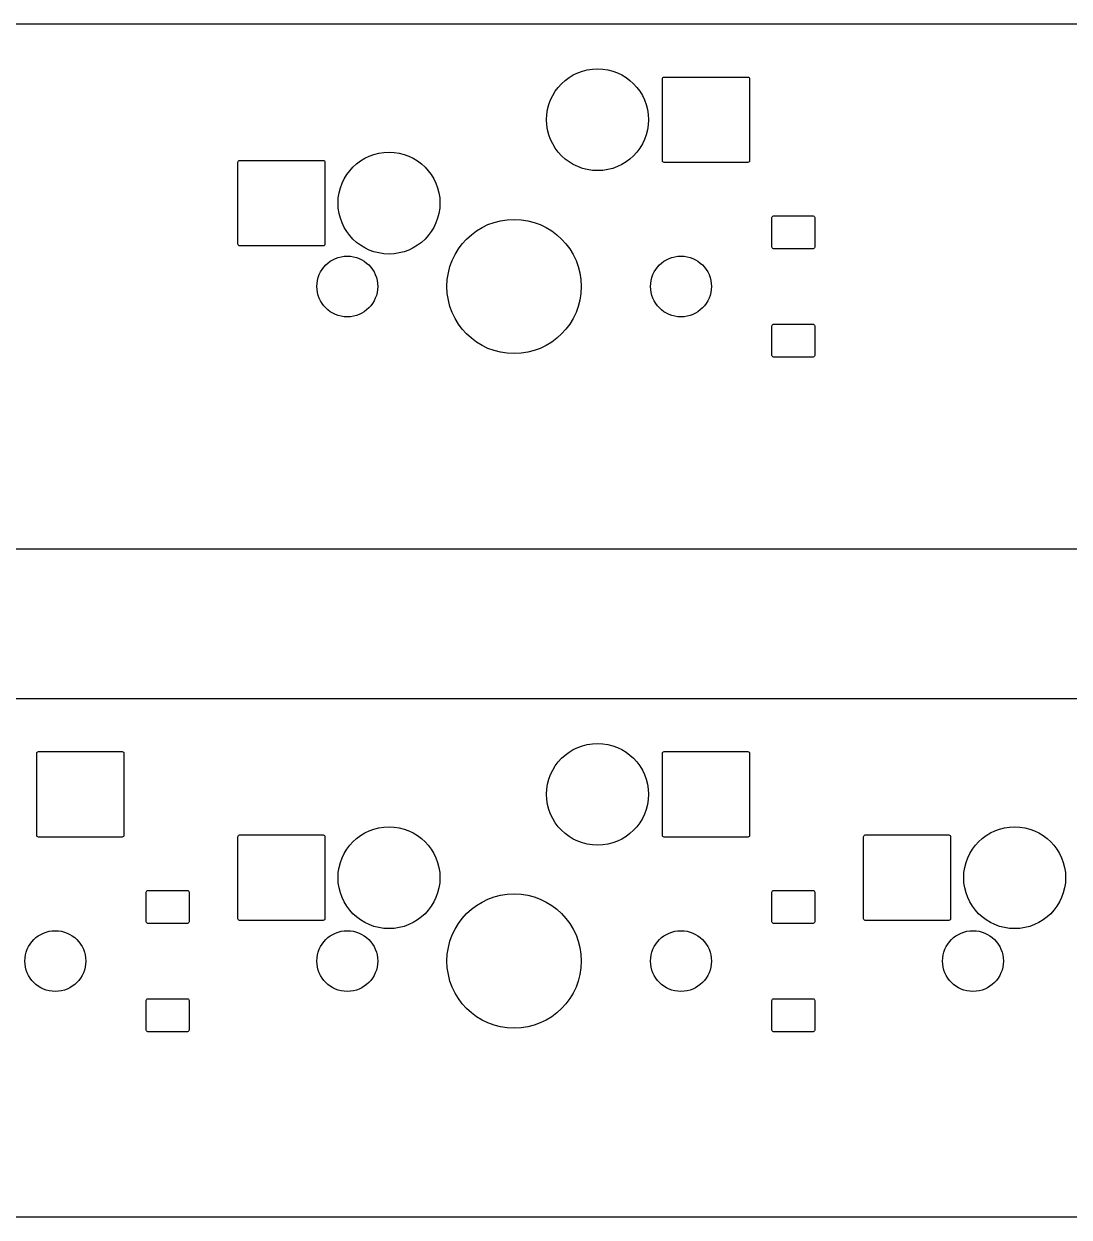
# Model space of a CAD drawing. Extents: x -27 to 356, y -111 to 35.
# Drawn here: x 294.87 to 326.7, y -108.98 to -72.64 of the extents above; entities that cross this region are included whole.
import ezdxf

# ---------------------------------------------------------------- set-up
doc = ezdxf.new("R2010")
doc.units = 0
doc.layers.add('BLACK', color=7, linetype='CONTINUOUS')

msp = doc.modelspace()

# ---------------------------------------------------------------- linework, layer by layer
at = {"layer": 'BLACK', "linetype": 'CONTINUOUS'}
for p, q in [((269.395, -72.6353), (349.875, -72.6353)), ((269.395, -72.6353), (349.875, -72.6353)), ((314.316, -74.3053), (314.32, -74.2858)), ((314.316, -76.8053), (314.316, -74.3053)), ((314.32, -74.2858), (314.331, -74.2692)), ((314.331, -74.2692), (314.347, -74.2582)), ((314.347, -74.2582), (314.367, -74.2543)), ((314.367, -74.2543), (316.917, -74.2543)), ((316.917, -74.2543), (316.937, -74.2582)), ((316.937, -74.2582), (316.953, -74.2692)), ((316.953, -74.2692), (316.964, -74.2858)), ((316.964, -74.2858), (316.968, -74.3053)), ((316.968, -74.3053), (316.968, -76.8053)), ((301.389, -76.8453), (301.393, -76.8258)), ((301.389, -79.3453), (301.389, -76.8453)), ((301.393, -76.8258), (301.404, -76.8092)), ((301.404, -76.8092), (301.42, -76.7982)), ((301.42, -76.7982), (301.44, -76.7943)), ((301.44, -76.7943), (303.99, -76.7943)), ((303.99, -76.7943), (304.01, -76.7982)), ((304.01, -76.7982), (304.026, -76.8092)), ((304.026, -76.8092), (304.037, -76.8258)), ((304.037, -76.8258), (304.041, -76.8453)), ((304.041, -76.8453), (304.041, -79.3453)), ((314.32, -76.8248), (314.316, -76.8053)), ((314.331, -76.8414), (314.32, -76.8248)), ((314.347, -76.8524), (314.331, -76.8414)), ((314.367, -76.8563), (314.347, -76.8524)), ((316.917, -76.8563), (314.367, -76.8563)), ((316.937, -76.8524), (316.917, -76.8563)), ((316.953, -76.8414), (316.937, -76.8524)), ((316.964, -76.8248), (316.953, -76.8414)), ((316.968, -76.8053), (316.964, -76.8248)), ((317.653, -78.5158), (317.664, -78.4992)), ((317.664, -78.4992), (317.68, -78.4882)), ((317.68, -78.4882), (317.7, -78.4843)), ((317.7, -78.4843), (318.9, -78.4843)), ((318.9, -78.4843), (318.92, -78.4882)), ((318.92, -78.4882), (318.936, -78.4992)), ((318.936, -78.4992), (318.947, -78.5158)), ((317.649, -78.5353), (317.653, -78.5158)), ((317.649, -79.4353), (317.649, -78.5353)), ((318.947, -78.5158), (318.951, -78.5353)), ((318.951, -78.5353), (318.951, -79.4353)), ((301.393, -79.3648), (301.389, -79.3453)), ((301.404, -79.3814), (301.393, -79.3648)), ((301.42, -79.3924), (301.404, -79.3814)), ((301.44, -79.3963), (301.42, -79.3924)), ((303.99, -79.3963), (301.44, -79.3963)), ((304.01, -79.3924), (303.99, -79.3963)), ((304.026, -79.3814), (304.01, -79.3924)), ((304.037, -79.3648), (304.026, -79.3814)), ((304.041, -79.3453), (304.037, -79.3648)), ((317.653, -79.4548), (317.649, -79.4353)), ((317.664, -79.4714), (317.653, -79.4548)), ((317.68, -79.4824), (317.664, -79.4714)), ((317.7, -79.4863), (317.68, -79.4824)), ((318.9, -79.4863), (317.7, -79.4863)), ((318.92, -79.4824), (318.9, -79.4863)), ((318.936, -79.4714), (318.92, -79.4824)), ((318.947, -79.4548), (318.936, -79.4714)), ((318.951, -79.4353), (318.947, -79.4548)), ((317.68, -81.7882), (317.7, -81.7843)), ((317.7, -81.7843), (318.9, -81.7843)), ((318.9, -81.7843), (318.92, -81.7882)), ((317.649, -81.8353), (317.653, -81.8158)), ((317.649, -82.7353), (317.649, -81.8353)), ((317.653, -81.8158), (317.664, -81.7992)), ((317.664, -81.7992), (317.68, -81.7882)), ((318.92, -81.7882), (318.936, -81.7992)), ((318.936, -81.7992), (318.947, -81.8158)), ((318.947, -81.8158), (318.951, -81.8353)), ((318.951, -81.8353), (318.951, -82.7353)), ((317.653, -82.7548), (317.649, -82.7353)), ((317.664, -82.7714), (317.653, -82.7548)), ((317.68, -82.7824), (317.664, -82.7714)), ((317.7, -82.7863), (317.68, -82.7824)), ((318.9, -82.7863), (317.7, -82.7863)), ((318.92, -82.7824), (318.9, -82.7863)), ((318.936, -82.7714), (318.92, -82.7824)), ((318.947, -82.7548), (318.936, -82.7714)), ((318.951, -82.7353), (318.947, -82.7548)), ((349.875, -88.6353), (268.178, -88.6353)), ((349.875, -88.6353), (268.178, -88.6353)), ((264.544, -93.1853), (349.875, -93.1853)), ((264.544, -93.1853), (349.875, -93.1853)), ((295.266, -94.8553), (295.27, -94.8358)), ((295.266, -97.3553), (295.266, -94.8553)), ((295.27, -94.8358), (295.281, -94.8192)), ((295.281, -94.8192), (295.297, -94.8082)), ((295.297, -94.8082), (295.317, -94.8043)), ((295.317, -94.8043), (297.867, -94.8043)), ((297.867, -94.8043), (297.887, -94.8082)), ((297.887, -94.8082), (297.903, -94.8192)), ((297.903, -94.8192), (297.914, -94.8358)), ((297.914, -94.8358), (297.918, -94.8553)), ((297.918, -94.8553), (297.918, -97.3553)), ((314.316, -94.8553), (314.32, -94.8358)), ((314.316, -97.3553), (314.316, -94.8553)), ((314.32, -94.8358), (314.331, -94.8192)), ((314.331, -94.8192), (314.347, -94.8082)), ((314.347, -94.8082), (314.367, -94.8043)), ((314.367, -94.8043), (316.917, -94.8043)), ((316.917, -94.8043), (316.937, -94.8082)), ((316.937, -94.8082), (316.953, -94.8192)), ((316.953, -94.8192), (316.964, -94.8358)), ((316.964, -94.8358), (316.968, -94.8553)), ((316.968, -94.8553), (316.968, -97.3553)), ((295.27, -97.3748), (295.266, -97.3553)), ((295.281, -97.3914), (295.27, -97.3748)), ((295.297, -97.4024), (295.281, -97.3914)), ((295.317, -97.4063), (295.297, -97.4024)), ((297.867, -97.4063), (295.317, -97.4063)), ((297.887, -97.4024), (297.867, -97.4063)), ((297.903, -97.3914), (297.887, -97.4024)), ((297.914, -97.3748), (297.903, -97.3914)), ((297.918, -97.3553), (297.914, -97.3748)), ((301.389, -97.3953), (301.393, -97.3758)), ((301.389, -99.8953), (301.389, -97.3953)), ((301.393, -97.3758), (301.404, -97.3592)), ((301.404, -97.3592), (301.42, -97.3482)), ((301.42, -97.3482), (301.44, -97.3443)), ((301.44, -97.3443), (303.99, -97.3443)), ((303.99, -97.3443), (304.01, -97.3482)), ((304.01, -97.3482), (304.026, -97.3592)), ((304.026, -97.3592), (304.037, -97.3758)), ((304.037, -97.3758), (304.041, -97.3953)), ((304.041, -97.3953), (304.041, -99.8953)), ((314.32, -97.3748), (314.316, -97.3553)), ((314.331, -97.3914), (314.32, -97.3748)), ((314.347, -97.4024), (314.331, -97.3914)), ((314.367, -97.4063), (314.347, -97.4024)), ((316.917, -97.4063), (314.367, -97.4063)), ((316.937, -97.4024), (316.917, -97.4063)), ((316.953, -97.3914), (316.937, -97.4024)), ((316.964, -97.3748), (316.953, -97.3914)), ((316.968, -97.3553), (316.964, -97.3748)), ((320.439, -97.3953), (320.443, -97.3758)), ((320.439, -99.8953), (320.439, -97.3953)), ((320.443, -97.3758), (320.454, -97.3592)), ((320.454, -97.3592), (320.47, -97.3482)), ((320.47, -97.3482), (320.49, -97.3443)), ((320.49, -97.3443), (323.04, -97.3443)), ((323.04, -97.3443), (323.06, -97.3482)), ((323.06, -97.3482), (323.076, -97.3592)), ((323.076, -97.3592), (323.087, -97.3758)), ((323.087, -97.3758), (323.091, -97.3953)), ((323.091, -97.3953), (323.091, -99.8953)), ((298.599, -99.0853), (298.603, -99.0658)), ((298.599, -99.9853), (298.599, -99.0853)), ((298.603, -99.0658), (298.614, -99.0492)), ((298.614, -99.0492), (298.63, -99.0382)), ((298.63, -99.0382), (298.65, -99.0343)), ((298.65, -99.0343), (299.85, -99.0343)), ((299.85, -99.0343), (299.87, -99.0382)), ((299.87, -99.0382), (299.886, -99.0492)), ((299.886, -99.0492), (299.897, -99.0658)), ((299.897, -99.0658), (299.901, -99.0853)), ((299.901, -99.0853), (299.901, -99.9853)), ((317.649, -99.0853), (317.653, -99.0658)), ((317.649, -99.9853), (317.649, -99.0853)), ((317.653, -99.0658), (317.664, -99.0492)), ((317.664, -99.0492), (317.68, -99.0382)), ((317.68, -99.0382), (317.7, -99.0343)), ((317.7, -99.0343), (318.9, -99.0343)), ((318.9, -99.0343), (318.92, -99.0382)), ((318.92, -99.0382), (318.936, -99.0492)), ((318.936, -99.0492), (318.947, -99.0658)), ((318.947, -99.0658), (318.951, -99.0853)), ((318.951, -99.0853), (318.951, -99.9853)), ((301.393, -99.9148), (301.389, -99.8953)), ((301.404, -99.9314), (301.393, -99.9148)), ((301.42, -99.9424), (301.404, -99.9314)), ((301.44, -99.9463), (301.42, -99.9424)), ((303.99, -99.9463), (301.44, -99.9463)), ((304.01, -99.9424), (303.99, -99.9463)), ((304.026, -99.9314), (304.01, -99.9424)), ((304.037, -99.9148), (304.026, -99.9314)), ((304.041, -99.8953), (304.037, -99.9148)), ((320.443, -99.9148), (320.439, -99.8953)), ((320.454, -99.9314), (320.443, -99.9148)), ((320.47, -99.9424), (320.454, -99.9314)), ((320.49, -99.9463), (320.47, -99.9424)), ((323.04, -99.9463), (320.49, -99.9463)), ((323.06, -99.9424), (323.04, -99.9463)), ((323.076, -99.9314), (323.06, -99.9424)), ((323.087, -99.9148), (323.076, -99.9314)), ((323.091, -99.8953), (323.087, -99.9148)), ((298.603, -100.005), (298.599, -99.9853)), ((298.614, -100.021), (298.603, -100.005)), ((298.63, -100.032), (298.614, -100.021)), ((298.65, -100.036), (298.63, -100.032)), ((299.85, -100.036), (298.65, -100.036)), ((299.87, -100.032), (299.85, -100.036)), ((299.886, -100.021), (299.87, -100.032)), ((299.897, -100.005), (299.886, -100.021)), ((299.901, -99.9853), (299.897, -100.005)), ((317.653, -100.005), (317.649, -99.9853)), ((317.664, -100.021), (317.653, -100.005)), ((317.68, -100.032), (317.664, -100.021)), ((317.7, -100.036), (317.68, -100.032)), ((318.9, -100.036), (317.7, -100.036)), ((318.92, -100.032), (318.9, -100.036)), ((318.936, -100.021), (318.92, -100.032)), ((318.947, -100.005), (318.936, -100.021)), ((318.951, -99.9853), (318.947, -100.005)), ((298.599, -102.385), (298.603, -102.366)), ((298.599, -103.285), (298.599, -102.385)), ((298.603, -102.366), (298.614, -102.349)), ((298.614, -102.349), (298.63, -102.338)), ((298.63, -102.338), (298.65, -102.334)), ((298.65, -102.334), (299.85, -102.334)), ((299.85, -102.334), (299.87, -102.338)), ((299.87, -102.338), (299.886, -102.349)), ((299.886, -102.349), (299.897, -102.366)), ((299.897, -102.366), (299.901, -102.385)), ((299.901, -102.385), (299.901, -103.285)), ((317.649, -102.385), (317.653, -102.366)), ((317.649, -103.285), (317.649, -102.385)), ((317.653, -102.366), (317.664, -102.349)), ((317.664, -102.349), (317.68, -102.338)), ((317.68, -102.338), (317.7, -102.334)), ((317.7, -102.334), (318.9, -102.334)), ((318.9, -102.334), (318.92, -102.338)), ((318.92, -102.338), (318.936, -102.349)), ((318.936, -102.349), (318.947, -102.366)), ((318.947, -102.366), (318.951, -102.385)), ((318.951, -102.385), (318.951, -103.285)), ((298.603, -103.305), (298.599, -103.285)), ((298.614, -103.321), (298.603, -103.305)), ((298.63, -103.332), (298.614, -103.321)), ((298.65, -103.336), (298.63, -103.332)), ((299.85, -103.336), (298.65, -103.336)), ((299.87, -103.332), (299.85, -103.336)), ((299.886, -103.321), (299.87, -103.332)), ((299.897, -103.305), (299.886, -103.321)), ((299.901, -103.285), (299.897, -103.305)), ((317.653, -103.305), (317.649, -103.285)), ((317.664, -103.321), (317.653, -103.305)), ((317.68, -103.332), (317.664, -103.321)), ((317.7, -103.336), (317.68, -103.332)), ((318.9, -103.336), (317.7, -103.336)), ((318.92, -103.332), (318.9, -103.336)), ((318.936, -103.321), (318.92, -103.332)), ((318.947, -103.305), (318.936, -103.321)), ((318.951, -103.285), (318.947, -103.305)), ((347.375, -108.985), (194.546, -108.985)), ((347.375, -108.985), (194.546, -108.985))]:
    msp.add_line(p, q, dxfattribs=at)
at = {"layer": 'BLACK'}
for centre, radius in [((312.34, -75.5553), 1.551), ((305.99, -78.0953), 1.551), ((309.8, -80.6353), 2.0449), ((304.72, -80.6353), 0.926), ((314.88, -80.6353), 0.926), ((312.34, -96.1053), 1.551), ((305.99, -98.6453), 1.551), ((325.04, -98.6453), 1.551), ((309.8, -101.185), 2.0449), ((295.83, -101.185), 0.926), ((304.72, -101.185), 0.926), ((314.88, -101.185), 0.926), ((323.77, -101.185), 0.926)]:
    msp.add_circle(centre, radius, dxfattribs=at)

doc.saveas('drawing.dxf')
